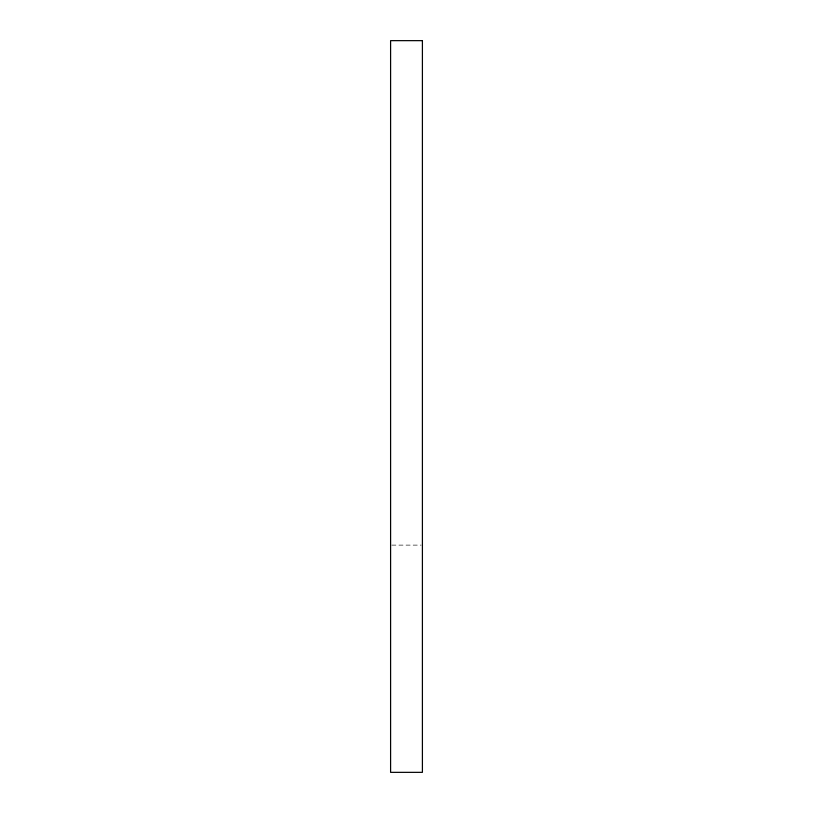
<?xml version="1.0" encoding="UTF-8"?>
<svg xmlns="http://www.w3.org/2000/svg" width="813" height="813" viewBox="0 0 813 813"><rect width="100%" height="100%" fill="white"/><g stroke="black" fill="none" stroke-linecap="round" stroke-linejoin="round"><path stroke-width="0.61" stroke-dasharray="4.07 3.05" d="M391.815 545.116L421.185 545.116"/><path stroke-width="1.22" d="M422.404 40.65L390.596 40.65L390.596 772.35L422.404 772.35L422.404 40.65"/></g></svg>
